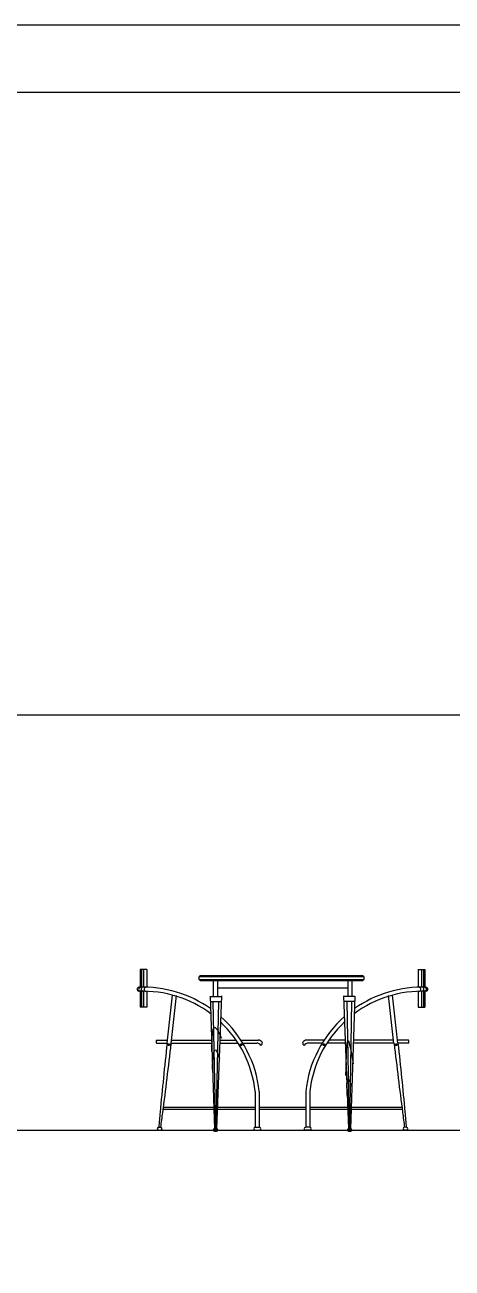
# Model space of a CAD drawing. Header units: inches. Extents: x 10 to 52.5, y 12.2 to 37.
# Drawn here: x 42.56 to 44.69, y 30.8 to 37.01 of the extents above; entities that cross this region are included whole.
import ezdxf

# ---------------------------------------------------------------- set-up
doc = ezdxf.new("R2010")
doc.units = ezdxf.units.IN
doc.header["$MEASUREMENT"] = 0
for name, color, linetype in [('02', 2, 'Continuous'), ('1', 1, 'Continuous'), ('kadrbm', 4, 'Continuous')]:
    doc.layers.add(name, color=color, linetype=linetype)

# ---------------------------------------------------------------- blocks, each defined once
blk = doc.blocks.new('kadrbm')
at = {"layer": 'kadrbm', "color": 4}
blk.add_lwpolyline([(0, 0), (0, 24.7972), (21, 24.7972), (21, 0), (0, 0)], close=True, dxfattribs=at)
blk.add_lwpolyline([(20.6631, 0.3257), (20.6631, 24.4603), (0.3369, 24.4603), (0.3369, 0.3257), (20.6631, 0.3257)], dxfattribs=at)

msp = doc.modelspace()

# ---------------------------------------------------------------- linework, layer by layer
at = {"layer": '02'}
for p, q in [((43.1731, 32.2926), (43.1391, 32.2926)), ((43.1391, 32.2926), (43.1391, 32.2046)), ((43.1456, 32.2926), (43.1456, 32.2047)), ((43.1566, 32.2926), (43.1566, 32.2048)), ((43.1731, 32.2926), (43.1731, 32.2044)), ((44.5249, 32.2926), (44.5249, 32.2044)), ((44.5249, 32.2926), (44.5589, 32.2926)), ((44.5414, 32.2926), (44.5414, 32.2048)), ((44.5523, 32.2926), (44.5523, 32.2047)), ((44.5589, 32.2926), (44.5589, 32.2046)), ((43.4337, 32.2578), (44.2537, 32.2578)), ((43.4337, 32.2428), (44.2537, 32.2428)), ((43.4437, 32.2628), (44.2437, 32.2628)), ((43.4437, 32.2378), (44.2437, 32.2378)), ((43.5032, 32.2378), (43.5032, 32.1621)), ((43.5241, 32.2378), (43.5241, 32.1591)), ((44.1738, 32.2378), (44.1738, 32.1591)), ((44.1948, 32.2378), (44.1948, 32.1621)), ((43.1391, 32.1846), (43.1391, 32.1049)), ((43.1456, 32.1847), (43.1456, 32.1049)), ((43.1566, 32.1848), (43.1566, 32.1049)), ((43.1731, 32.1844), (43.1731, 32.1049)), ((43.2734, 31.9258), (43.3006, 32.1652)), ((43.2933, 31.9235), (43.3205, 32.163)), ((43.4881, 32.1607), (43.5097, 31.4978)), ((43.4882, 32.1591), (43.5442, 32.1591)), ((43.5442, 32.1609), (43.5199, 31.4978)), ((43.5241, 32.201), (44.1738, 32.201)), ((44.1537, 32.1609), (44.178, 31.4978)), ((44.2098, 32.1591), (44.1538, 32.1591)), ((44.2098, 32.1607), (44.1883, 31.4978)), ((44.4047, 31.9235), (44.3774, 32.163)), ((44.4246, 31.9258), (44.3973, 32.1652)), ((44.5249, 32.1844), (44.5249, 32.1049)), ((44.5414, 32.1848), (44.5414, 32.1049)), ((44.5523, 32.1847), (44.5523, 32.1049)), ((44.5589, 32.1846), (44.5589, 32.1049)), ((43.1731, 32.1049), (43.1391, 32.1049)), ((43.489, 32.1336), (43.5432, 32.1336)), ((43.5016, 32.1329), (43.5153, 31.4978)), ((43.5301, 32.1336), (43.5165, 31.4978)), ((44.209, 32.1336), (44.1547, 32.1336)), ((44.1699, 32.1336), (44.1812, 31.4978)), ((44.1936, 32.1336), (44.1829, 31.4978)), ((44.5249, 32.1049), (44.5589, 32.1049)), ((43.2211, 31.9408), (43.2749, 31.9408)), ((43.2211, 31.9258), (43.2749, 31.9258)), ((43.2935, 31.9258), (43.4958, 31.9258)), ((43.2952, 31.9408), (43.4953, 31.9408)), ((43.5356, 31.9258), (43.6275, 31.9258)), ((43.5362, 31.9408), (43.6175, 31.9408)), ((43.6416, 31.9408), (43.7299, 31.9408)), ((43.6511, 31.9258), (43.7202, 31.9258)), ((44.0563, 31.9408), (43.968, 31.9408)), ((44.0468, 31.9258), (43.9777, 31.9258)), ((44.1623, 31.9258), (44.0704, 31.9258)), ((44.1618, 31.9408), (44.0804, 31.9408)), ((44.4044, 31.9258), (44.2022, 31.9258)), ((44.4027, 31.9408), (44.2027, 31.9408)), ((44.4768, 31.9408), (44.423, 31.9408)), ((44.4768, 31.9258), (44.423, 31.9258)), ((43.7133, 31.6835), (43.7133, 31.5058)), ((43.7334, 31.6835), (43.7334, 31.5058)), ((43.9646, 31.6835), (43.9646, 31.5058)), ((43.9847, 31.6835), (43.9847, 31.5058)), ((43.2514, 31.5955), (43.5068, 31.5955)), ((43.254, 31.6055), (43.5062, 31.6055)), ((43.5231, 31.5955), (43.7133, 31.5955)), ((43.5239, 31.6055), (43.7133, 31.6055)), ((43.7334, 31.6055), (43.9646, 31.6055)), ((43.7334, 31.5955), (43.9646, 31.5955)), ((43.9847, 31.6055), (44.1741, 31.6055)), ((43.9847, 31.5955), (44.1748, 31.5955)), ((44.1911, 31.5955), (44.4465, 31.5955)), ((44.1918, 31.6055), (44.4439, 31.6055)), ((43.232, 31.5058), (43.2408, 31.5058)), ((43.232, 31.4908), (43.2408, 31.4908)), ((43.5097, 31.4978), (43.5199, 31.4978)), ((43.5097, 31.4858), (43.5199, 31.4858)), ((43.7133, 31.5058), (43.7334, 31.5058)), ((43.7133, 31.4908), (43.7334, 31.4908)), ((43.9847, 31.5058), (43.9646, 31.5058)), ((43.9847, 31.4908), (43.9646, 31.4908)), ((44.178, 31.4978), (44.1883, 31.4978)), ((44.178, 31.4858), (44.1883, 31.4858)), ((44.4659, 31.5058), (44.4571, 31.5058)), ((44.4659, 31.4908), (44.4571, 31.4908))]:
    msp.add_line(p, q, dxfattribs=at)
for centre in [(43.2829, 31.9179), (43.6426, 31.9179), (44.0553, 31.9179), (44.4151, 31.9179)]:
    msp.add_circle(centre, 0.00483, dxfattribs=at)
for centre, radius, start, end in [((43.4437, 32.2503), 0.0125, 90, 270), ((44.2437, 32.2503), 0.0125, 270, 90), ((43.1343, 32.1944), 0.0102, 102.41849, 261.81557), ((43.1417, 32.1934), 0.0102, 102.41849, 261.81557), ((43.1536, 31.6217), 0.583, 54.74718, 92.11703), ((43.1536, 31.6217), 0.563, 53.19077, 92.11703), ((43.154, 32.1944), 0.0102, 102.41849, 261.81557), ((43.1689, 32.1934), 0.0102, 102.41849, 261.81557), ((44.5443, 31.6217), 0.563, 87.88297, 126.80923), ((44.5443, 31.6217), 0.583, 87.88297, 125.25282), ((44.5291, 32.1934), 0.0102, 278.18443, 77.58151), ((44.544, 32.1944), 0.0102, 278.18443, 77.58151), ((44.5562, 32.1934), 0.0102, 278.18443, 77.58151), ((44.5637, 32.1944), 0.0102, 278.18443, 77.58151), ((43.1536, 31.6217), 0.563, 6.30005, 46.74015), ((43.1536, 31.6217), 0.583, 6.08311, 48.43675), ((44.5443, 31.6217), 0.583, 131.56325, 173.91689), ((44.5443, 31.6217), 0.563, 133.25985, 173.69995), ((43.2329, 31.9333), 0.0139, 147.45884, 212.54116), ((43.7204, 31.9016), 0.0242, 31.82729, 90.50499), ((43.7269, 31.9152), 0.0258, 32.72269, 88.49413), ((43.7335, 31.9277), 0.0151, 299.43359, 5.79761), ((43.9711, 31.9152), 0.0258, 91.50587, 147.27731), ((43.9644, 31.9277), 0.0151, 174.20239, 240.56641), ((43.9775, 31.9016), 0.0242, 89.49501, 148.17271), ((44.4651, 31.9333), 0.0139, 327.45884, 32.54116), ((43.232, 31.4983), 0.0075, 90, 270), ((43.2408, 31.4983), 0.0075, 270, 90), ((43.5097, 31.4918), 0.006, 90, 270), ((43.5199, 31.4918), 0.006, 270, 90), ((43.7133, 31.4983), 0.0075, 90, 270), ((43.7334, 31.4983), 0.0075, 270, 90), ((43.9646, 31.4983), 0.0075, 90, 270), ((43.9847, 31.4983), 0.0075, 270, 90), ((44.178, 31.4918), 0.006, 90, 270), ((44.1883, 31.4918), 0.006, 270, 90), ((44.4571, 31.4983), 0.0075, 90, 270), ((44.4659, 31.4983), 0.0075, 270, 90)]:
    msp.add_arc(centre, radius, start, end, dxfattribs=at)
for points in [[(43.4968, 31.8841), (43.5136, 32.0037), (43.5447, 31.9511)], [(43.4992, 31.7956), (43.516, 31.8913), (43.5351, 31.8482)], [(44.165, 31.7644), (44.1769, 31.9367), (44.2009, 31.8219)], [(44.1722, 31.6544), (44.1769, 31.7453), (44.1937, 31.7094)]]:
    msp.add_spline(points, degree=3, dxfattribs=at)
for points, knots in [([(43.2734, 31.9258), (43.2613, 31.8107), (43.2466, 31.6708), (43.2342, 31.5307), (43.232, 31.5058)], [0, 0, 0, 0, 347.143475, 422.033706, 422.033706, 422.033706, 422.033706]), ([(43.2926, 31.9237), (43.2791, 31.8087), (43.2627, 31.6693), (43.2441, 31.5302), (43.2408, 31.5058)], [0, 0, 0, 0, 347.143475, 421.065011, 421.065011, 421.065011, 421.065011]), ([(44.4053, 31.9237), (44.4188, 31.8087), (44.4352, 31.6693), (44.4539, 31.5302), (44.4571, 31.5058)], [0, 0, 0, 0, 347.143475, 421.065011, 421.065011, 421.065011, 421.065011]), ([(44.4246, 31.9258), (44.4366, 31.8107), (44.4513, 31.6708), (44.4637, 31.5307), (44.4659, 31.5058)], [0, 0, 0, 0, 347.143475, 422.033706, 422.033706, 422.033706, 422.033706])]:
    msp.add_open_spline(points, degree=3, knots=knots, dxfattribs=at)
at = {"layer": '1'}
for p, q in [((32.3342, 33.5641), (52.1649, 33.5641)), ((32.3342, 31.4908), (52.1649, 31.4908))]:
    msp.add_line(p, q, dxfattribs=at)

# ---------------------------------------------------------------- block references
at = {"layer": 'kadrbm'}
msp.add_blockref('kadrbm', (31.5018, 12.2106), dxfattribs=at)

doc.saveas('drawing.dxf')
